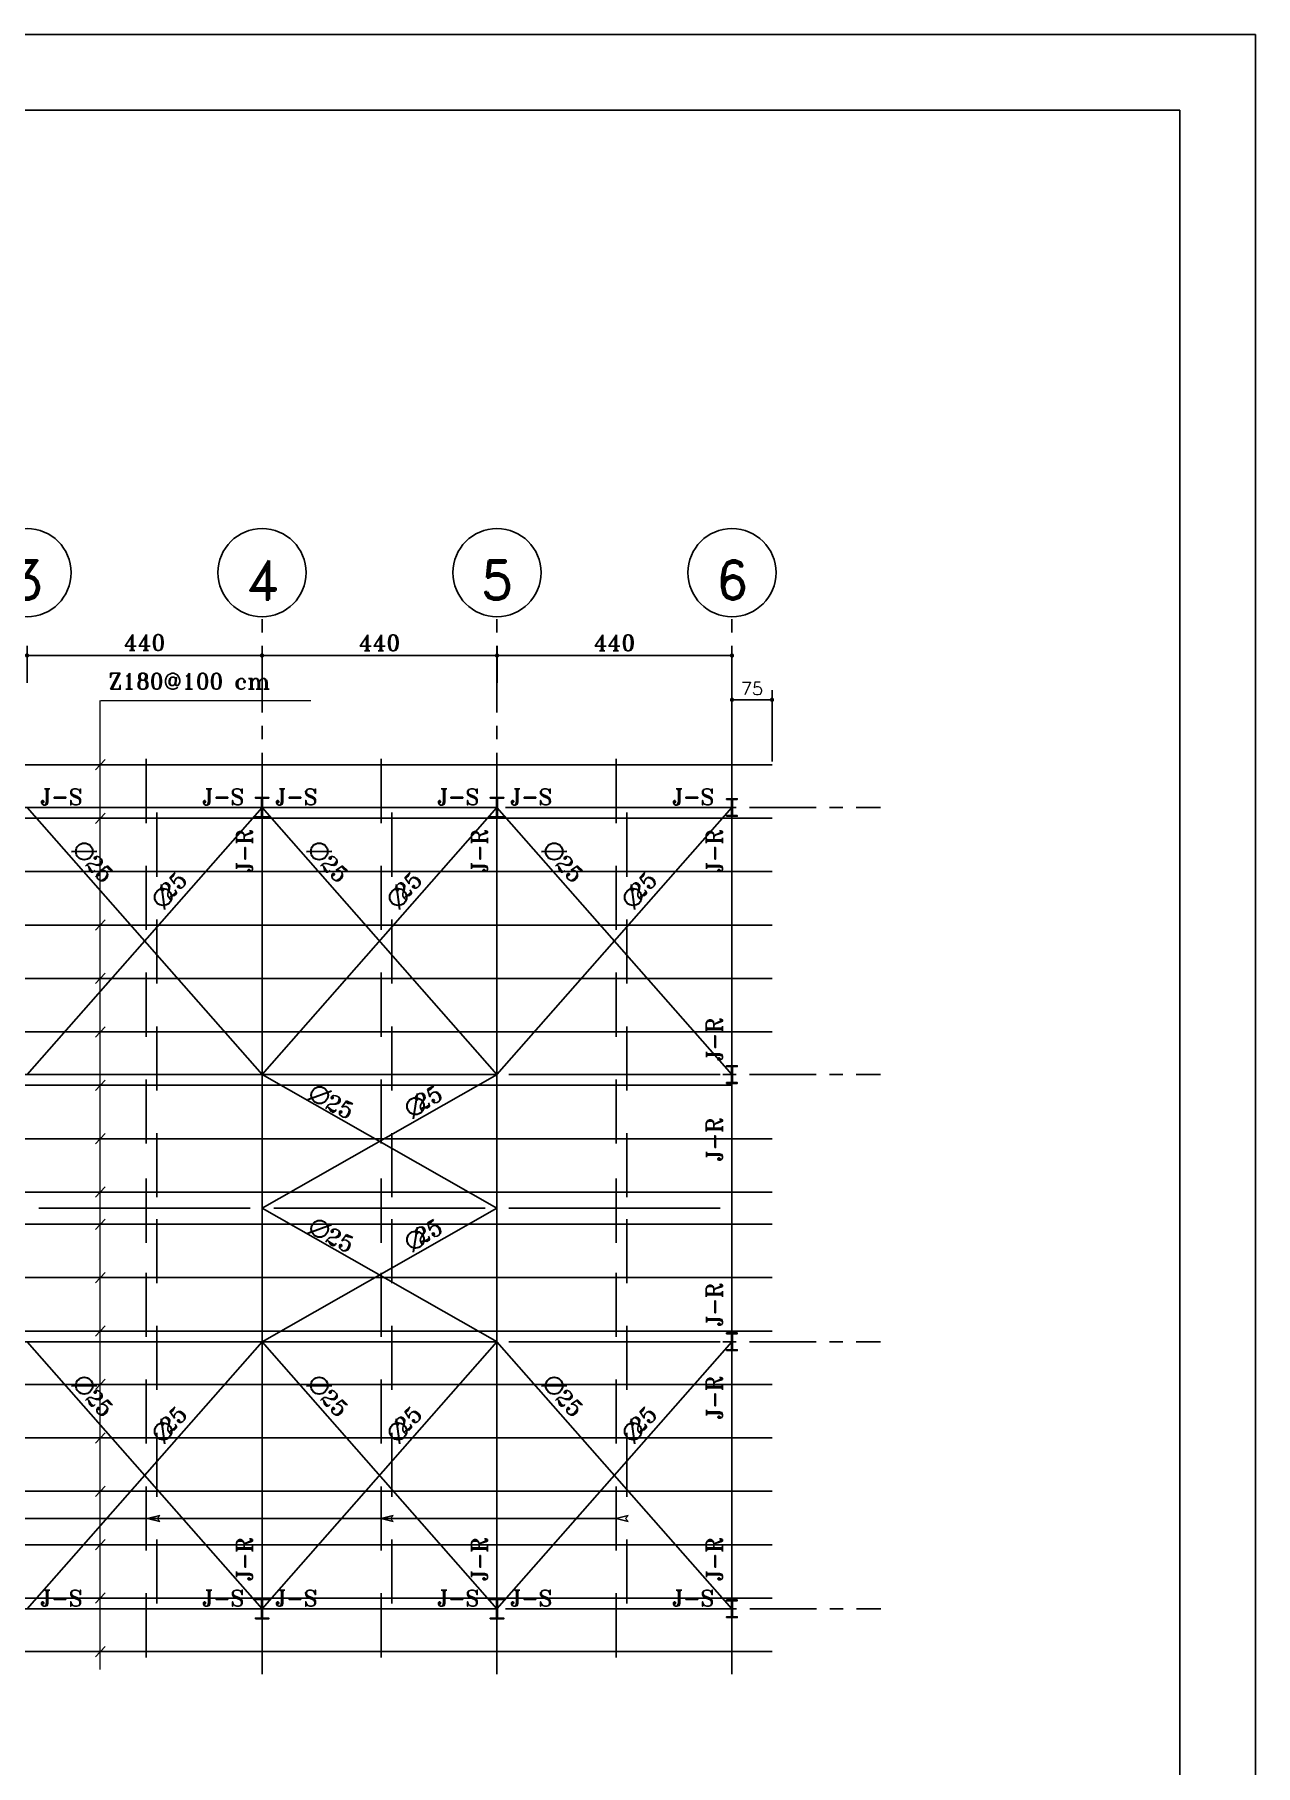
# Model space of a CAD drawing. Header units: inches. Extents: x 460503 to 460688, y 47570 to 48852.
# Drawn here: x 460567.29 to 460590.15, y 48248.61 to 48281.01 of the extents above; entities that cross this region are included whole.
import ezdxf
from ezdxf.enums import TextEntityAlignment as Align

# ---------------------------------------------------------------- set-up
doc = ezdxf.new("R2010")
doc.units = ezdxf.units.IN
doc.header["$MEASUREMENT"] = 0
for name, pattern in [('CENTER', [2, 1.25, -0.25, 0.25, -0.25]), ('DASHDOTX2', [2, 1, -0.5, 0, -0.5]), ('HIDDEN', [0.375, 0.25, -0.125])]:
    doc.linetypes.add(name, pattern=pattern)
for name, color, linetype in [('1', 1, 'Continuous'), ('3', 3, 'HIDDEN'), ('3G', 3, 'Continuous'), ('Ax', 1, 'DASHDOTX2'), ('AXE', 1, 'CENTER'), ('DIM', 8, 'Continuous'), ('dim-plan', 1, 'Continuous'), ('DIM1', 1, 'Continuous'), ('lateral brace', 5, 'Continuous'), ('Layer4', 118, 'Continuous'), ('tir', 92, 'Continuous'), ('TIRCHE', 3, 'Continuous'), ('wall', 4, 'Continuous')]:
    doc.layers.add(name, color=color, linetype=linetype)
doc.layers.add('2', color=2, linetype='Continuous', lineweight=9)
doc.layers.add('TEXT', color=250, linetype='Continuous', lineweight=30)
doc.styles.add('ROMAND', font='ROMAND.shx')
doc.styles.add('ROMANT', font='romant')
doc.dimstyles.new('1-100', dxfattribs={"dimtxt": 0.3, "dimasz": 0.08, "dimexe": 0.18, "dimexo": 0.0625, "dimgap": 0.09, "dimtad": 1, "dimdec": 0, "dimlfac": 100, "dimdsep": 46, "dimtxsty": 'ROMANT', "dimblk": 'DOT', "dimcen": 0.09, "dimclrd": 1, "dimclre": 1, "dimclrt": 3, "dimadec": 0, "dimazin": 0, "dimtfac": 1, "dimtdec": 0, "dimtix": 1, "dimtofl": 0, "dimtmove": 2, "dimatfit": 3, "dimldrblk": 'DOT', "dimfxl": 1, "dimtolj": 1, "dimarcsym": 0})
doc.dimstyles.new('Copy of 1-100', dxfattribs={"dimtxt": 0.24, "dimasz": 0.08, "dimexe": 0.18, "dimexo": 0.0625, "dimgap": 0.09, "dimtad": 1, "dimdec": 0, "dimlfac": 100, "dimdsep": 46, "dimtxsty": 'ROMANT', "dimblk": 'DOT', "dimcen": 0.09, "dimclrd": 1, "dimclre": 1, "dimclrt": 3, "dimadec": 0, "dimazin": 0, "dimtfac": 1, "dimtdec": 0, "dimtix": 1, "dimtofl": 0, "dimtmove": 2, "dimatfit": 3, "dimldrblk": 'DOT', "dimfxl": 1, "dimtolj": 1, "dimarcsym": 0})

# ---------------------------------------------------------------- blocks, each defined once
blk = doc.blocks.new('DOT')
at = {"layer": 'DIM', "color": 0, "linetype": 'ByBlock'}
blk.add_line((-0.5, 0), (-1, 0), dxfattribs=at)
at = {"layer": 'DIM', "color": 0, "linetype": 'ByBlock', "const_width": 0.5}
blk.add_lwpolyline([(-0.25, 0, 1), (0.25, 0, 1)], format="xyb", close=True, dxfattribs=at)
blk = doc.blocks.new('*D289')
at = {"layer": 'Defpoints', "color": 0, "transparency": 16777216}
for p in [(460571.544, 48269.388), (460567.144, 48268.81), (460571.544, 48268.81)]:
    blk.add_point(p, dxfattribs=at)
at = {"layer": 'wall', "color": 1, "lineweight": -2, "transparency": 16777216}
for p, q in [((460567.144, 48268.873), (460567.144, 48269.568)), ((460567.224, 48269.388), (460571.464, 48269.388)), ((460571.544, 48268.873), (460571.544, 48269.568))]:
    blk.add_line(p, q, dxfattribs=at)
at = {"layer": 'wall', "color": 1, "lineweight": -2, "transparency": 16777216, "xscale": 0.08, "yscale": 0.08, "zscale": 0.08, "rotation": 180}
blk.add_blockref('DOT', (460567.144, 48269.388), dxfattribs=at)
at = {"layer": 'wall', "color": 1, "lineweight": -2, "transparency": 16777216, "xscale": 0.08, "yscale": 0.08, "zscale": 0.08}
blk.add_blockref('DOT', (460571.544, 48269.388), dxfattribs=at)
at = {"layer": 'wall', "color": 3, "transparency": 16777216, "insert": (460569.344, 48269.628), "char_height": 0.3, "attachment_point": 5, "style": 'ROMANT'}
blk.add_mtext('\\A1;440', dxfattribs=at)
blk = doc.blocks.new('_Dot')
at = {"layer": 'DIM', "color": 0, "lineweight": -2}
blk.add_line((-0.5, 0), (-1, 0), dxfattribs=at)
at = {"layer": 'DIM', "color": 0, "const_width": 0.5}
blk.add_lwpolyline([(-0.25, 0, 1), (0.25, 0, 1)], format="xyb", close=True, dxfattribs=at)
blk = doc.blocks.new('*D290')
at = {"layer": 'Defpoints', "color": 0, "transparency": 16777216}
for p in [(460575.944, 48269.385), (460571.544, 48268.81), (460575.944, 48268.81)]:
    blk.add_point(p, dxfattribs=at)
at = {"layer": 'wall', "color": 1, "lineweight": -2, "transparency": 16777216}
for p, q in [((460571.544, 48268.873), (460571.544, 48269.565)), ((460575.944, 48268.873), (460575.944, 48269.565)), ((460571.624, 48269.385), (460575.864, 48269.385))]:
    blk.add_line(p, q, dxfattribs=at)
at = {"layer": 'wall', "color": 1, "lineweight": -2, "transparency": 16777216, "xscale": 0.08, "yscale": 0.08, "zscale": 0.08, "rotation": 180}
blk.add_blockref('DOT', (460571.544, 48269.385), dxfattribs=at)
at = {"layer": 'wall', "color": 1, "lineweight": -2, "transparency": 16777216, "xscale": 0.08, "yscale": 0.08, "zscale": 0.08}
blk.add_blockref('DOT', (460575.944, 48269.385), dxfattribs=at)
at = {"layer": 'wall', "color": 3, "transparency": 16777216, "insert": (460573.744, 48269.625), "char_height": 0.3, "attachment_point": 5, "style": 'ROMANT'}
blk.add_mtext('\\A1;440', dxfattribs=at)
blk = doc.blocks.new('*D291')
at = {"layer": 'Defpoints', "color": 0, "transparency": 16777216}
for p in [(460580.344, 48269.385), (460575.944, 48268.81), (460580.344, 48268.81)]:
    blk.add_point(p, dxfattribs=at)
at = {"layer": 'wall', "color": 1, "lineweight": -2, "transparency": 16777216}
for p, q in [((460575.944, 48268.873), (460575.944, 48269.565)), ((460580.344, 48268.873), (460580.344, 48269.565)), ((460576.024, 48269.385), (460580.264, 48269.385))]:
    blk.add_line(p, q, dxfattribs=at)
at = {"layer": 'wall', "color": 1, "lineweight": -2, "transparency": 16777216, "xscale": 0.08, "yscale": 0.08, "zscale": 0.08, "rotation": 180}
blk.add_blockref('DOT', (460575.944, 48269.385), dxfattribs=at)
at = {"layer": 'wall', "color": 1, "lineweight": -2, "transparency": 16777216, "xscale": 0.08, "yscale": 0.08, "zscale": 0.08}
blk.add_blockref('DOT', (460580.344, 48269.385), dxfattribs=at)
at = {"layer": 'wall', "color": 3, "transparency": 16777216, "insert": (460578.144, 48269.625), "char_height": 0.3, "attachment_point": 5, "style": 'ROMANT'}
blk.add_mtext('\\A1;440', dxfattribs=at)
blk = doc.blocks.new('*D371')
at = {"color": 1, "lineweight": -2, "transparency": 16777216}
for p, q in [((460580.344, 48267.404), (460580.344, 48268.738)), ((460580.424, 48268.558), (460581.014, 48268.558)), ((460581.094, 48267.404), (460581.094, 48268.738))]:
    blk.add_line(p, q, dxfattribs=at)
at = {"layer": 'Defpoints', "color": 0, "transparency": 16777216}
for p in [(460581.094, 48268.558), (460580.344, 48267.341), (460581.094, 48267.341)]:
    blk.add_point(p, dxfattribs=at)
at = {"color": 1, "lineweight": -2, "transparency": 16777216, "xscale": 0.08, "yscale": 0.08, "zscale": 0.08, "rotation": 180}
blk.add_blockref('DOT', (460580.344, 48268.558), dxfattribs=at)
at = {"color": 1, "lineweight": -2, "transparency": 16777216, "xscale": 0.08, "yscale": 0.08, "zscale": 0.08}
blk.add_blockref('DOT', (460581.094, 48268.558), dxfattribs=at)
at = {"color": 3, "transparency": 16777216, "insert": (460580.719, 48268.768), "char_height": 0.24, "attachment_point": 5, "style": 'ROMANT'}
blk.add_mtext('\\A1;75', dxfattribs=at)

msp = doc.modelspace()

# ---------------------------------------------------------------- hatches: boundary and pattern name
for points in [[(460571.53625925, 48266.71614071), (460571.52478303, 48266.71614071, 0.4144144444), (460571.53625925, 48266.70465661)], [(460571.55125925, 48266.71614071), (460571.56273548, 48266.71614071, -0.4144144444), (460571.55125925, 48266.70465661)], [(460575.93625925, 48266.71614071), (460575.92478302, 48266.71614071, 0.4144144444), (460575.93625925, 48266.70465661)], [(460575.95125925, 48266.71614071), (460575.96273548, 48266.71614071, -0.4144144444), (460575.95125925, 48266.70465661)], [(460580.33625925, 48266.69114071), (460580.32478303, 48266.69114071, 0.4144144444), (460580.33625925, 48266.67965661)], [(460580.35125925, 48266.69114071), (460580.36273548, 48266.69114071, -0.4144144444), (460580.35125925, 48266.67965661)], [(460571.53625925, 48266.36610121), (460571.52478303, 48266.36610121, -0.4144144444), (460571.53625925, 48266.37758531)], [(460571.55125925, 48266.36610121), (460571.56273548, 48266.36610121, 0.4144144444), (460571.55125925, 48266.37758531)], [(460575.93625925, 48266.36610121), (460575.92478302, 48266.36610121, -0.4144144444), (460575.93625925, 48266.37758531)], [(460575.95125925, 48266.36610121), (460575.96273548, 48266.36610121, 0.4144144444), (460575.95125925, 48266.37758531)], [(460580.33625925, 48266.39110121), (460580.32478303, 48266.39110121, -0.4144144444), (460580.33625925, 48266.40258531)], [(460580.35125925, 48266.39110121), (460580.36273548, 48266.39110121, 0.4144144444), (460580.35125925, 48266.40258531)], [(460580.33625925, 48261.69114071), (460580.32478303, 48261.69114071, 0.4144144444), (460580.33625925, 48261.67965661)], [(460580.35125925, 48261.69114071), (460580.36273548, 48261.69114071, -0.4144144444), (460580.35125925, 48261.67965661)], [(460580.33625925, 48261.39110121), (460580.32478303, 48261.39110121, -0.4144144444), (460580.33625925, 48261.40258531)], [(460580.35125925, 48261.39110121), (460580.36273548, 48261.39110121, 0.4144144444), (460580.35125925, 48261.40258531)], [(460580.33625925, 48256.69114071), (460580.32478303, 48256.69114071, 0.4144144444), (460580.33625925, 48256.67965661)], [(460580.35125925, 48256.69114071), (460580.36273548, 48256.69114071, -0.4144144444), (460580.35125925, 48256.67965661)], [(460580.33625925, 48256.39110121), (460580.32478303, 48256.39110121, -0.4144144444), (460580.33625925, 48256.40258531)], [(460580.35125925, 48256.39110121), (460580.36273548, 48256.39110121, 0.4144144444), (460580.35125925, 48256.40258531)], [(460571.53625925, 48251.71614071), (460571.52478303, 48251.71614071, 0.4144144444), (460571.53625925, 48251.70465661)], [(460571.55125925, 48251.71614071), (460571.56273548, 48251.71614071, -0.4144144444), (460571.55125925, 48251.70465661)], [(460575.93625925, 48251.71614071), (460575.92478302, 48251.71614071, 0.4144144444), (460575.93625925, 48251.70465661)], [(460575.95125925, 48251.71614071), (460575.96273548, 48251.71614071, -0.4144144444), (460575.95125925, 48251.70465661)], [(460580.33625925, 48251.69114071), (460580.32478303, 48251.69114071, 0.4144144444), (460580.33625925, 48251.67965661)], [(460580.35125925, 48251.69114071), (460580.36273548, 48251.69114071, -0.4144144444), (460580.35125925, 48251.67965661)], [(460571.53625925, 48251.36610121), (460571.52478303, 48251.36610121, -0.4144144444), (460571.53625925, 48251.37758531)], [(460571.55125925, 48251.36610121), (460571.56273548, 48251.36610121, 0.4144144444), (460571.55125925, 48251.37758531)], [(460575.93625925, 48251.36610121), (460575.92478302, 48251.36610121, -0.4144144444), (460575.93625925, 48251.37758531)], [(460575.95125925, 48251.36610121), (460575.96273548, 48251.36610121, 0.4144144444), (460575.95125925, 48251.37758531)], [(460580.33625925, 48251.39110121), (460580.32478303, 48251.39110121, -0.4144144444), (460580.33625925, 48251.40258531)], [(460580.35125925, 48251.39110121), (460580.36273548, 48251.39110121, 0.4144144444), (460580.35125925, 48251.40258531)]]:
    msp.add_hatch(color=1).paths.add_polyline_path(points)

# ---------------------------------------------------------------- linework, layer by layer
at = {"color": 3}
for p, q in [((460557.59375925, 48267.34114071), (460581.09375925, 48267.34114071)), ((460571.54375925, 48266.73114071), (460571.54375925, 48267.36614071)), ((460575.94375925, 48266.73114071), (460575.94375925, 48267.36614071)), ((460580.34375925, 48266.70614071), (460580.34375925, 48267.34114071)), ((460567.14375925, 48266.54114071), (460571.54375925, 48261.54114071)), ((460571.54375925, 48266.54114071), (460567.14375925, 48261.54114071)), ((460567.30173498, 48266.54114071), (460571.41561509, 48266.54114071)), ((460571.54375925, 48266.54114071), (460575.94375925, 48261.54114071)), ((460575.94375925, 48266.54114071), (460571.54375925, 48261.54114071)), ((460571.70173499, 48266.54114071), (460575.8156151, 48266.54114071)), ((460575.94375925, 48266.54114071), (460580.34375925, 48261.54114071)), ((460580.34375925, 48266.54114071), (460575.94375925, 48261.54114071)), ((460576.10173499, 48266.54114071), (460580.2156151, 48266.54114071)), ((460557.59375925, 48266.34114071), (460581.09375925, 48266.34114071)), ((460557.59375925, 48265.34114071), (460581.09375925, 48265.34114071)), ((460557.59375925, 48264.34114071), (460581.09375925, 48264.34114071)), ((460557.59375925, 48263.34114071), (460581.09375925, 48263.34114071)), ((460557.59375925, 48262.34114071), (460581.09375925, 48262.34114071)), ((460557.59375925, 48261.34114071), (460580.34375925, 48261.34114071)), ((460567.36375924, 48261.54083866), (460571.32375924, 48261.54083866)), ((460571.54349344, 48261.54114071), (460575.94375924, 48259.04083866)), ((460575.94402505, 48261.54114071), (460571.54375925, 48259.04114071)), ((460571.76375925, 48261.54114071), (460575.72375926, 48261.54114071)), ((460576.16375925, 48261.54114071), (460580.12375925, 48261.54114071)), ((460557.59375925, 48260.34114071), (460581.09375925, 48260.34114071)), ((460557.59375925, 48259.34114071), (460581.09375925, 48259.34114071)), ((460567.36375924, 48259.04083866), (460571.32375924, 48259.04083866)), ((460571.54349344, 48256.54114071), (460575.94375924, 48259.04144276)), ((460575.94402505, 48256.54114071), (460571.54375925, 48259.04114071)), ((460571.76375925, 48259.04114071), (460575.72375926, 48259.04114071)), ((460576.16375925, 48259.04114071), (460580.12375925, 48259.04114071)), ((460557.59375925, 48258.74114071), (460581.09375925, 48258.74114071)), ((460557.59375925, 48257.74114071), (460581.09375925, 48257.74114071)), ((460557.59375925, 48256.74114071), (460581.09375925, 48256.74114071)), ((460567.14375925, 48251.54114071), (460571.54375925, 48256.54114071)), ((460571.54375925, 48251.54114071), (460567.14375925, 48256.54114071)), ((460567.36375924, 48256.54083866), (460571.32375924, 48256.54083866)), ((460571.54375925, 48251.54114071), (460575.94375925, 48256.54114071)), ((460575.94375925, 48251.54114071), (460571.54375925, 48256.54114071)), ((460571.76375925, 48256.54114071), (460575.72375926, 48256.54114071)), ((460575.94375925, 48251.54114071), (460580.34375925, 48256.54114071)), ((460580.34375925, 48251.54114071), (460575.94375925, 48256.54114071)), ((460576.16375925, 48256.54114071), (460580.12375925, 48256.54114071)), ((460557.59375925, 48255.74114071), (460581.09375925, 48255.74114071)), ((460557.59375925, 48254.74114071), (460581.09375925, 48254.74114071)), ((460557.59375925, 48253.74114071), (460581.09375925, 48253.74114071)), ((460557.59375925, 48252.74114071), (460581.09375925, 48252.74114071)), ((460557.59375925, 48251.74114071), (460581.09375925, 48251.74114071)), ((460567.30173498, 48251.54114071), (460571.41561509, 48251.54114071)), ((460571.70173499, 48251.54114071), (460575.8156151, 48251.54114071)), ((460576.10173499, 48251.54114071), (460580.2156151, 48251.54114071)), ((460557.59375925, 48250.74114071), (460581.09375925, 48250.74114071))]:
    msp.add_line(p, q, dxfattribs=at)
at = {"color": 6}
for p, q in [((460571.54375925, 48266.37614071), (460571.54375925, 48259.04114071)), ((460575.94375925, 48266.37614071), (460575.94375925, 48259.04114071)), ((460580.34375925, 48266.37614071), (460580.34375925, 48261.70614071)), ((460580.34375925, 48259.04114071), (460580.34375925, 48261.37614071)), ((460571.54375925, 48259.04114071), (460571.54375925, 48251.70614071)), ((460575.94375925, 48259.04114071), (460575.94375925, 48251.70614071)), ((460580.34375925, 48256.70614071), (460580.34375925, 48259.04114071)), ((460580.34375925, 48256.37614071), (460580.34375925, 48251.70614071))]:
    msp.add_line(p, q, dxfattribs=at)
at = {"layer": '1'}
for p, q in [((460569.40232028, 48253.23229403, 0.00000029), (460569.62740514, 48253.28916525, 0.00000029)), ((460569.40232028, 48253.23229403, 0.00000029), (460569.62740514, 48253.28916525, 0.00000029)), ((460569.40232028, 48253.23229403, 0.00000029), (460569.62740514, 48253.1754228, 0.00000029)), ((460569.40232028, 48253.23229403, 0.00000029), (460569.62740514, 48253.1754228, 0.00000029)), ((460569.62740514, 48253.28916525, 0.00000029), (460569.58110992, 48253.23229403, 0.00000029)), ((460569.62740514, 48253.28916525, 0.00000029), (460569.58110992, 48253.23229403, 0.00000029)), ((460569.62740514, 48253.1754228, 0.00000029), (460569.58110992, 48253.23229403, 0.00000029)), ((460569.62740514, 48253.1754228, 0.00000029), (460569.58110992, 48253.23229403, 0.00000029)), ((460573.7735648, 48253.2323034, 0.00000029), (460573.99864966, 48253.28917462, 0.00000029)), ((460573.7735648, 48253.2323034, 0.00000029), (460573.99864966, 48253.17543217, 0.00000029)), ((460573.99864966, 48253.28917462, 0.00000029), (460573.95235444, 48253.2323034, 0.00000029)), ((460573.99864966, 48253.17543217, 0.00000029), (460573.95235444, 48253.2323034, 0.00000029)), ((460578.1735648, 48253.23232003, 0.00000029), (460578.39864966, 48253.28919125, 0.00000029)), ((460578.1735648, 48253.23232003, 0.00000029), (460578.39864966, 48253.1754488, 0.00000029)), ((460578.39864966, 48253.28919125, 0.00000029), (460578.35235444, 48253.23232003, 0.00000029)), ((460578.39864966, 48253.1754488, 0.00000029), (460578.35235444, 48253.23232003, 0.00000029))]:
    msp.add_line(p, q, dxfattribs=at)
msp.add_lwpolyline([(460507.46120186, 48222.96057645), (460588.72955203, 48222.96057645), (460588.72955203, 48279.59357309), (460507.46120186, 48279.59357309)], close=True, dxfattribs=at)
at = {"layer": '3G'}
for points in [[(460571.41875925, 48266.35114071), (460571.41875925, 48266.36614071), (460571.53625925, 48266.36614071), (460571.53625925, 48266.71614071), (460571.41875925, 48266.71614071), (460571.41875925, 48266.73114071), (460571.66875925, 48266.73114071), (460571.66875925, 48266.71614071), (460571.55125925, 48266.71614071), (460571.55125925, 48266.36614071), (460571.66875925, 48266.36614071), (460571.66875925, 48266.35114071)], [(460575.81875925, 48266.35114071), (460575.81875925, 48266.36614071), (460575.93625925, 48266.36614071), (460575.93625925, 48266.71614071), (460575.81875925, 48266.71614071), (460575.81875925, 48266.73114071), (460576.06875925, 48266.73114071), (460576.06875925, 48266.71614071), (460575.95125925, 48266.71614071), (460575.95125925, 48266.36614071), (460576.06875925, 48266.36614071), (460576.06875925, 48266.35114071)], [(460580.24375925, 48266.37614071), (460580.24375925, 48266.39114071), (460580.33625925, 48266.39114071), (460580.33625925, 48266.69114071), (460580.24375925, 48266.69114071), (460580.24375925, 48266.70614071), (460580.44375925, 48266.70614071), (460580.44375925, 48266.69114071), (460580.35125925, 48266.69114071), (460580.35125925, 48266.39114071), (460580.44375925, 48266.39114071), (460580.44375925, 48266.37614071)], [(460580.24375925, 48261.37614071), (460580.24375925, 48261.39114071), (460580.33625925, 48261.39114071), (460580.33625925, 48261.69114071), (460580.24375925, 48261.69114071), (460580.24375925, 48261.70614071), (460580.44375925, 48261.70614071), (460580.44375925, 48261.69114071), (460580.35125925, 48261.69114071), (460580.35125925, 48261.39114071), (460580.44375925, 48261.39114071), (460580.44375925, 48261.37614071)], [(460580.24375925, 48256.37614071), (460580.24375925, 48256.39114071), (460580.33625925, 48256.39114071), (460580.33625925, 48256.69114071), (460580.24375925, 48256.69114071), (460580.24375925, 48256.70614071), (460580.44375925, 48256.70614071), (460580.44375925, 48256.69114071), (460580.35125925, 48256.69114071), (460580.35125925, 48256.39114071), (460580.44375925, 48256.39114071), (460580.44375925, 48256.37614071)], [(460571.41875925, 48251.35114071), (460571.41875925, 48251.36614071), (460571.53625925, 48251.36614071), (460571.53625925, 48251.71614071), (460571.41875925, 48251.71614071), (460571.41875925, 48251.73114071), (460571.66875925, 48251.73114071), (460571.66875925, 48251.71614071), (460571.55125925, 48251.71614071), (460571.55125925, 48251.36614071), (460571.66875925, 48251.36614071), (460571.66875925, 48251.35114071)], [(460575.81875925, 48251.35114071), (460575.81875925, 48251.36614071), (460575.93625925, 48251.36614071), (460575.93625925, 48251.71614071), (460575.81875925, 48251.71614071), (460575.81875925, 48251.73114071), (460576.06875925, 48251.73114071), (460576.06875925, 48251.71614071), (460575.95125925, 48251.71614071), (460575.95125925, 48251.36614071), (460576.06875925, 48251.36614071), (460576.06875925, 48251.35114071)], [(460580.24375925, 48251.37614071), (460580.24375925, 48251.39114071), (460580.33625925, 48251.39114071), (460580.33625925, 48251.69114071), (460580.24375925, 48251.69114071), (460580.24375925, 48251.70614071), (460580.44375925, 48251.70614071), (460580.44375925, 48251.69114071), (460580.35125925, 48251.69114071), (460580.35125925, 48251.39114071), (460580.44375925, 48251.39114071), (460580.44375925, 48251.37614071)]]:
    msp.add_lwpolyline(points, close=True, dxfattribs=at)
for centre, start, end in [((460571.53625925, 48266.71613284), 180.157926883, 270.157926883), ((460571.55125925, 48266.71613284), 269.842073117, 359.842073117), ((460571.55125925, 48266.71613284), 269.842073117, 359.842073117), ((460575.93625925, 48266.71613284), 180.157926883, 270.157926883), ((460575.95125925, 48266.71613284), 269.842073117, 359.842073117), ((460575.95125925, 48266.71613284), 269.842073117, 359.842073117), ((460580.33625925, 48266.69113284), 180.157926883, 270.157926883), ((460580.35125925, 48266.69113284), 269.842073117, 359.842073117), ((460580.35125925, 48266.69113284), 269.842073117, 359.842073117), ((460571.53625925, 48266.36610908), 89.842073117, 179.842073117), ((460571.53625925, 48266.36610908), 89.842073117, 179.842073117), ((460571.55125925, 48266.36610908), 0.157926883, 90.157926883), ((460571.55125925, 48266.36610908), 0.157926883, 90.157926883), ((460571.55125925, 48266.36610908), 0.157926883, 90.157926883), ((460575.93625925, 48266.36610908), 89.842073117, 179.842073117), ((460575.93625925, 48266.36610908), 89.842073117, 179.842073117), ((460575.95125925, 48266.36610908), 0.157926883, 90.157926883), ((460575.95125925, 48266.36610908), 0.157926883, 90.157926883), ((460575.95125925, 48266.36610908), 0.157926883, 90.157926883), ((460580.33625925, 48266.39110908), 89.842073117, 179.842073117), ((460580.33625925, 48266.39110908), 89.842073117, 179.842073117), ((460580.35125925, 48266.39110908), 0.157926883, 90.157926883), ((460580.35125925, 48266.39110908), 0.157926883, 90.157926883), ((460580.35125925, 48266.39110908), 0.157926883, 90.157926883), ((460580.33625925, 48261.69113284), 180.157926883, 270.157926883), ((460580.35125925, 48261.69113284), 269.842073117, 359.842073117), ((460580.35125925, 48261.69113284), 269.842073117, 359.842073117), ((460580.33625925, 48261.39110908), 89.842073117, 179.842073117), ((460580.33625925, 48261.39110908), 89.842073117, 179.842073117), ((460580.35125925, 48261.39110908), 0.157926883, 90.157926883), ((460580.35125925, 48261.39110908), 0.157926883, 90.157926883), ((460580.35125925, 48261.39110908), 0.157926883, 90.157926883), ((460580.33625925, 48256.69113284), 180.157926883, 270.157926883), ((460580.35125925, 48256.69113284), 269.842073117, 359.842073117), ((460580.35125925, 48256.69113284), 269.842073117, 359.842073117), ((460580.33625925, 48256.39110908), 89.842073117, 179.842073117), ((460580.33625925, 48256.39110908), 89.842073117, 179.842073117), ((460580.35125925, 48256.39110908), 0.157926883, 90.157926883), ((460580.35125925, 48256.39110908), 0.157926883, 90.157926883), ((460580.35125925, 48256.39110908), 0.157926883, 90.157926883), ((460571.53625925, 48251.71613284), 180.157926883, 270.157926883), ((460571.55125925, 48251.71613284), 269.842073117, 359.842073117), ((460571.55125925, 48251.71613284), 269.842073117, 359.842073117), ((460575.93625925, 48251.71613284), 180.157926883, 270.157926883), ((460575.95125925, 48251.71613284), 269.842073117, 359.842073117), ((460575.95125925, 48251.71613284), 269.842073117, 359.842073117), ((460580.33625925, 48251.69113284), 180.157926883, 270.157926883), ((460580.35125925, 48251.69113284), 269.842073117, 359.842073117), ((460580.35125925, 48251.69113284), 269.842073117, 359.842073117), ((460571.53625925, 48251.36610908), 89.842073117, 179.842073117), ((460571.53625925, 48251.36610908), 89.842073117, 179.842073117), ((460571.55125925, 48251.36610908), 0.157926883, 90.157926883), ((460571.55125925, 48251.36610908), 0.157926883, 90.157926883), ((460571.55125925, 48251.36610908), 0.157926883, 90.157926883), ((460575.93625925, 48251.36610908), 89.842073117, 179.842073117), ((460575.93625925, 48251.36610908), 89.842073117, 179.842073117), ((460575.95125925, 48251.36610908), 0.157926883, 90.157926883), ((460575.95125925, 48251.36610908), 0.157926883, 90.157926883), ((460575.95125925, 48251.36610908), 0.157926883, 90.157926883), ((460580.33625925, 48251.39110908), 89.842073117, 179.842073117), ((460580.33625925, 48251.39110908), 89.842073117, 179.842073117), ((460580.35125925, 48251.39110908), 0.157926883, 90.157926883), ((460580.35125925, 48251.39110908), 0.157926883, 90.157926883), ((460580.35125925, 48251.39110908), 0.157926883, 90.157926883)]:
    msp.add_arc(centre, 0.01147623, start, end, dxfattribs=at)
at = {"layer": 'Ax', "linetype": 'Continuous', "ltscale": 0.5}
for centre in [(460567.14370178, 48270.93740536), (460571.54370179, 48270.93770741), (460575.94370179, 48270.93770741), (460580.34370179, 48270.93770741)]:
    msp.add_circle(centre, 0.825, dxfattribs=at)
at = {"layer": 'AXE'}
for p, q in [((460571.54375925, 48250.31777497), (460571.54375925, 48270.11085961)), ((460575.94375925, 48250.31777497), (460575.94375925, 48270.11085961)), ((460580.34375925, 48250.31777497), (460580.34375925, 48270.11085961)), ((460552.67126692, 48266.54114071), (460583.12479343, 48266.54114071)), ((460552.67123358, 48261.54114071), (460583.1247601, 48261.54114071)), ((460552.67123358, 48256.54114071), (460583.1247601, 48256.54114071)), ((460552.67621325, 48251.54114071), (460583.12973977, 48251.54114071))]:
    msp.add_line(p, q, dxfattribs=at)
at = {"layer": 'DIM'}
msp.add_lwpolyline([(460506.04537694, 48221.54475154), (460590.14537694, 48221.54475154), (460590.14537694, 48281.009398), (460506.04537694, 48281.009398)], close=True, dxfattribs=at)
at = {"layer": 'dim-plan', "lineweight": 15}
for p, q in [((460568.51532733, 48250.40447189, -0.00000054), (460568.51532733, 48268.54719271, -0.00000097)), ((460568.52718908, 48268.54719271, -0.00000097), (460572.45856003, 48268.54719271, -0.00000097))]:
    msp.add_line(p, q, dxfattribs=at)
at = {"layer": 'DIM1'}
msp.add_line((460578.17370658, 48253.23213405, 0.0000003), (460560.57370658, 48253.23238544, 0.00000029), dxfattribs=at)
at = {"layer": 'lateral brace'}
msp.add_lwpolyline([(460506.04537694, 48221.54475154), (460590.14537694, 48221.54475154), (460590.14537694, 48281.009398), (460506.04537694, 48281.009398)], close=True, dxfattribs=at)
at = {"layer": 'Layer4'}
msp.add_lwpolyline([(460590.14537694, 48281.009398), (460506.04537694, 48281.009398), (460506.04537694, 48221.54475154), (460590.14537694, 48221.54475154)], close=True, dxfattribs=at)
at = {"layer": 'TEXT', "color": 2}
for p, q in [((460567.97819285, 48265.71717267, -0.00000261), (460568.45292002, 48265.72112959, -0.00000261)), ((460572.37819285, 48265.71717267, -0.00000261), (460572.85292002, 48265.72112959, -0.00000261)), ((460576.77819285, 48265.71717267, -0.00000261), (460577.25292002, 48265.72112959, -0.00000261)), ((460569.72433335, 48264.6295863, -0.00000261), (460569.66005098, 48265.09995777, -0.00000261)), ((460574.12433335, 48264.6295863, -0.00000261), (460574.06005098, 48265.09995777, -0.00000261)), ((460578.52433335, 48264.6295863, -0.00000261), (460578.46005098, 48265.09995777, -0.00000261)), ((460572.40035034, 48261.07343422, -0.00000261), (460572.8461101, 48261.2367737, -0.00000261)), ((460574.37924812, 48260.71605173, -0.00000261), (460574.45381572, 48261.18490268, -0.00000261)), ((460572.40035034, 48258.57373626, -0.00000261), (460572.8461101, 48258.73707574, -0.00000261)), ((460574.37924812, 48258.21635377, -0.00000261), (460574.45381572, 48258.68520473, -0.00000261)), ((460567.97819285, 48255.71717267, -0.00000261), (460568.45292002, 48255.72112959, -0.00000261)), ((460572.37819285, 48255.71717267, -0.00000261), (460572.85292002, 48255.72112959, -0.00000261)), ((460576.77819285, 48255.71717267, -0.00000261), (460577.25292002, 48255.72112959, -0.00000261)), ((460569.72433335, 48254.6295863, -0.00000261), (460569.66005098, 48255.09995777, -0.00000261)), ((460574.12433335, 48254.6295863, -0.00000261), (460574.06005098, 48255.09995777, -0.00000261)), ((460578.52433335, 48254.6295863, -0.00000261), (460578.46005098, 48255.09995777, -0.00000261))]:
    msp.add_line(p, q, dxfattribs=at)
for centre in [(460568.21555644, 48265.71915113, -0.00000261), (460572.61555644, 48265.71915113, -0.00000261), (460577.01555644, 48265.71915113, -0.00000261), (460569.69219217, 48264.86477203, -0.00000261), (460574.09219217, 48264.86477203, -0.00000261), (460578.49219217, 48264.86477203, -0.00000261), (460572.62323022, 48261.15510396, -0.00000261), (460574.41653192, 48260.9504772, -0.00000261), (460572.62323022, 48258.655406, -0.00000261), (460574.41653192, 48258.45077925, -0.00000261), (460568.21555644, 48255.71915113, -0.00000261), (460572.61555644, 48255.71915113, -0.00000261), (460577.01555644, 48255.71915113, -0.00000261), (460569.69219217, 48254.86477203, -0.00000261), (460574.09219217, 48254.86477203, -0.00000261), (460578.49219217, 48254.86477203, -0.00000261)]:
    msp.add_circle(centre, 0.15737183, dxfattribs=at)
at = {"layer": 'tir', "color": 3}
for p, q in [((460569.37370658, 48267.44965678, 0.00000029), (460569.37370658, 48266.24965678, 0.00000029)), ((460573.77370658, 48267.44965678, 0.00000029), (460573.77370658, 48266.24965678, 0.00000029)), ((460578.17370658, 48267.44965678, 0.00000029), (460578.17370658, 48266.24965678, 0.00000029)), ((460569.57370658, 48266.44483889, 0.00000029), (460569.57370658, 48265.24483889, 0.00000029)), ((460573.97370658, 48266.44483889, 0.00000029), (460573.97370658, 48265.24483889, 0.00000029)), ((460578.37370658, 48266.44483889, 0.00000029), (460578.37370658, 48265.24483889, 0.00000029)), ((460569.37370658, 48265.44965678, 0.00000029), (460569.37370658, 48264.24965678, 0.00000029)), ((460573.77370658, 48265.44965678, 0.00000029), (460573.77370658, 48264.24965678, 0.00000029)), ((460578.17370658, 48265.44965678, 0.00000029), (460578.17370658, 48264.24965678, 0.00000029)), ((460569.57370658, 48264.44483889, 0.00000029), (460569.57370658, 48263.24483889, 0.00000029)), ((460573.97370658, 48264.44483889, 0.00000029), (460573.97370658, 48263.24483889, 0.00000029)), ((460578.37370658, 48264.44483889, 0.00000029), (460578.37370658, 48263.24483889, 0.00000029)), ((460569.37370658, 48263.44965678, 0.00000029), (460569.37370658, 48262.24965678, 0.00000029)), ((460573.77370658, 48263.44965678, 0.00000029), (460573.77370658, 48262.24965678, 0.00000029)), ((460578.17370658, 48263.44965678, 0.00000029), (460578.17370658, 48262.24965678, 0.00000029)), ((460569.57370658, 48262.44483889, 0.00000029), (460569.57370658, 48261.24483889, 0.00000029)), ((460573.97370658, 48262.44483889, 0.00000029), (460573.97370658, 48261.24483889, 0.00000029)), ((460578.37370658, 48262.44483889, 0.00000029), (460578.37370658, 48261.24483889, 0.00000029)), ((460569.37370658, 48261.44965678, 0.00000029), (460569.37370658, 48260.24965678, 0.00000029)), ((460573.77370658, 48261.44965678, 0.00000029), (460573.77370658, 48260.24965678, 0.00000029)), ((460578.17370658, 48261.44965678, 0.00000029), (460578.17370658, 48260.24965678, 0.00000029)), ((460569.57370658, 48260.44483889, 0.00000029), (460569.57370658, 48259.24483889, 0.00000029)), ((460573.97370658, 48260.44483889, 0.00000029), (460573.97370658, 48259.24483889, 0.00000029)), ((460578.37370658, 48260.44483889, 0.00000029), (460578.37370658, 48259.24483889, 0.00000029)), ((460569.37370658, 48259.59513504), (460569.37370658, 48258.39513504)), ((460573.77370658, 48259.59513504), (460573.77370658, 48258.39513504)), ((460578.17370658, 48259.59513504), (460578.17370658, 48258.39513504)), ((460569.57370658, 48257.63744254, 0.00000029), (460569.57370658, 48258.83744254, 0.00000029)), ((460573.97370658, 48257.63744254, 0.00000029), (460573.97370658, 48258.83744254, 0.00000029)), ((460578.37370658, 48257.63744254, 0.00000029), (460578.37370658, 48258.83744254, 0.00000029)), ((460569.37370658, 48256.63262464, 0.00000029), (460569.37370658, 48257.83262464, 0.00000029)), ((460573.77370658, 48256.63262464, 0.00000029), (460573.77370658, 48257.83262464, 0.00000029)), ((460578.17370658, 48256.63262464, 0.00000029), (460578.17370658, 48257.83262464, 0.00000029)), ((460569.57370658, 48255.63744254, 0.00000029), (460569.57370658, 48256.83744254, 0.00000029)), ((460573.97370658, 48255.63744254, 0.00000029), (460573.97370658, 48256.83744254, 0.00000029)), ((460578.37370658, 48255.63744254, 0.00000029), (460578.37370658, 48256.83744254, 0.00000029)), ((460569.37370658, 48254.63262464, 0.00000029), (460569.37370658, 48255.83262464, 0.00000029)), ((460573.77370658, 48254.63262464, 0.00000029), (460573.77370658, 48255.83262464, 0.00000029)), ((460578.17370658, 48254.63262464, 0.00000029), (460578.17370658, 48255.83262464, 0.00000029)), ((460569.57370658, 48253.63744254, 0.00000029), (460569.57370658, 48254.83744254, 0.00000029)), ((460573.97370658, 48253.63744254, 0.00000029), (460573.97370658, 48254.83744254, 0.00000029)), ((460578.37370658, 48253.63744254, 0.00000029), (460578.37370658, 48254.83744254, 0.00000029)), ((460569.37370658, 48252.63262464, 0.00000029), (460569.37370658, 48253.83262464, 0.00000029)), ((460573.77370658, 48252.63262464, 0.00000029), (460573.77370658, 48253.83262464, 0.00000029)), ((460578.17370658, 48252.63262464, 0.00000029), (460578.17370658, 48253.83262464, 0.00000029)), ((460569.57370658, 48251.63744254, 0.00000029), (460569.57370658, 48252.83744254, 0.00000029)), ((460573.97370658, 48251.63744254, 0.00000029), (460573.97370658, 48252.83744254, 0.00000029)), ((460578.37370658, 48251.63744254, 0.00000029), (460578.37370658, 48252.83744254, 0.00000029)), ((460569.37370658, 48250.63262464, 0.00000029), (460569.37370658, 48251.83262464, 0.00000029)), ((460573.77370658, 48250.63262464, 0.00000029), (460573.77370658, 48251.83262464, 0.00000029)), ((460578.17370658, 48250.63262464, 0.00000029), (460578.17370658, 48251.83262464, 0.00000029))]:
    msp.add_line(p, q, dxfattribs=at)
at = {"layer": 'TIRCHE', "linetype": 'Continuous'}
for p, q in [((460568.60520016, 48267.43759256, 0.00000013), (460568.4254545, 48267.24468887, 0.00000013)), ((460568.60520016, 48266.43759256, 0.00000013), (460568.4254545, 48266.24468887, 0.00000013)), ((460568.60520016, 48265.43759256, 0.00000013), (460568.4254545, 48265.24468887, 0.00000013)), ((460568.60520016, 48264.43759256, 0.00000013), (460568.4254545, 48264.24468887, 0.00000013)), ((460568.60520016, 48263.43759256, 0.00000013), (460568.4254545, 48263.24468887, 0.00000013)), ((460568.60520016, 48262.43759256, 0.00000013), (460568.4254545, 48262.24468887, 0.00000013)), ((460568.60520016, 48261.43759256, 0.00000013), (460568.4254545, 48261.24468887, 0.00000013)), ((460568.60520016, 48260.43759256, 0.00000013), (460568.4254545, 48260.24468887, 0.00000013)), ((460568.60520016, 48259.43759256, 0.00000013), (460568.4254545, 48259.24468887, 0.00000013)), ((460568.60520016, 48258.83759256, 0.00000013), (460568.4254545, 48258.64468887, 0.00000013)), ((460568.60520016, 48257.83759256, 0.00000013), (460568.4254545, 48257.64468887, 0.00000013)), ((460568.60520016, 48256.83759256, 0.00000013), (460568.4254545, 48256.64468887, 0.00000013)), ((460568.60520016, 48255.83759256, 0.00000013), (460568.4254545, 48255.64468887, 0.00000013)), ((460568.60520016, 48254.83759256, 0.00000013), (460568.4254545, 48254.64468887, 0.00000013)), ((460568.60520016, 48253.83759256, 0.00000013), (460568.4254545, 48253.64468887, 0.00000013)), ((460568.60520016, 48252.83759256, 0.00000013), (460568.4254545, 48252.64468887, 0.00000013)), ((460568.60520016, 48251.83759256, 0.00000013), (460568.4254545, 48251.64468887, 0.00000013)), ((460568.60520016, 48250.83759256, 0.00000013), (460568.4254545, 48250.64468887, 0.00000013))]:
    msp.add_line(p, q, dxfattribs=at)

# ---------------------------------------------------------------- texts
at = {"layer": '2', "lineweight": 20, "style": 'ROMANT'}
msp.add_text('Z180@100 cm', height=0.3, rotation=359.994999367, dxfattribs=at).set_placement((460568.67065865, 48268.75367803, -0.00000097))
at = {"layer": '3', "color": 3, "style": 'ROMAND'}
for s, p in [('3', (460567.14607742, 48270.79700262, 0.00000001)), ('4', (460571.54607743, 48270.79730467, 0.00000001)), ('5', (460575.94607743, 48270.79730467, 0.00000001)), ('6', (460580.34607743, 48270.79730467, 0.00000001))]:
    msp.add_text(s, height=0.7299072, dxfattribs=at).set_placement(p, align=Align.MIDDLE_CENTER)
at = {"layer": 'TEXT', "color": 2, "style": 'ROMANT'}
for s, rotation, p in [('J-S', 0.081705483, (460567.39151012, 48266.58744675, 0.00000016)), ('J-S', 0.081705483, (460570.42341766, 48266.58744675, 0.00000016)), ('J-S', 0.081705483, (460571.79151012, 48266.58744675, 0.00000016)), ('J-S', 0.081705483, (460574.82341766, 48266.58744675, 0.00000016)), ('J-S', 0.081705483, (460576.19151012, 48266.58744675, 0.00000016)), ('J-S', 0.081705483, (460579.22341766, 48266.58744675, 0.00000016)), ('J-R', 90.081705482, (460571.36653349, 48265.31532994, 0.00000016)), ('J-R', 90.081705482, (460575.76653349, 48265.31532994, 0.00000016)), ('J-R', 90.081705482, (460580.16653349, 48265.31532994, 0.00000016)), ('  25', 314.603726235, (460567.92002883, 48265.76516542, -0.00000155)), ('  25', 314.603726235, (460572.32002883, 48265.76516542, -0.00000155)), ('  25', 314.603726235, (460576.72002883, 48265.76516542, -0.00000155)), ('  25', 45.396273766, (460569.51437071, 48264.49459161, -0.00000155)), ('  25', 45.396273766, (460573.91437071, 48264.49459161, -0.00000155)), ('  25', 45.396273766, (460578.31437071, 48264.49459161, -0.00000155)), ('J-R', 90.081705482, (460580.16653349, 48261.78879919, 0.00000016)), ('  25', 28.577447437, (460574.13920652, 48260.64758343, -0.00000155)), ('  25', 334.250486716, (460572.3294363, 48261.09907708, -0.00000155)), ('J-R', 90.081705482, (460580.16653349, 48259.91661575, 0.00000016)), ('  25', 28.577447437, (460574.13920652, 48258.14788547, -0.00000155)), ('  25', 334.250486716, (460572.3294363, 48258.59937912, -0.00000155)), ('J-R', 90.081705482, (460580.16653349, 48256.82519021, 0.00000016)), ('J-R', 90.081705482, (460580.16653349, 48255.08356113, 0.00000016)), ('  25', 314.603726235, (460567.92002883, 48255.76516542, -0.00000155)), ('  25', 314.603726235, (460572.32002883, 48255.76516542, -0.00000155)), ('  25', 314.603726235, (460576.72002883, 48255.76516542, -0.00000155)), ('  25', 45.396273766, (460569.51437071, 48254.49459161, -0.00000155)), ('  25', 45.396273766, (460573.91437071, 48254.49459161, -0.00000155)), ('  25', 45.396273766, (460578.31437071, 48254.49459161, -0.00000155)), ('J-R', 90.081705482, (460571.36653349, 48252.05897579, 0.00000016)), ('J-R', 90.081705482, (460575.76653349, 48252.05897579, 0.00000016)), ('J-R', 90.081705482, (460580.16653349, 48252.05897579, 0.00000016)), ('J-S', 0.081705483, (460567.39151012, 48251.58744675, 0.00000016)), ('J-S', 0.081705483, (460570.42341766, 48251.58744675, 0.00000016)), ('J-S', 0.081705483, (460571.79151012, 48251.58744675, 0.00000016)), ('J-S', 0.081705483, (460574.82341766, 48251.58744675, 0.00000016)), ('J-S', 0.081705483, (460576.19151012, 48251.58744675, 0.00000016)), ('J-S', 0.081705483, (460579.22341766, 48251.58744675, 0.00000016))]:
    msp.add_text(s, height=0.302224371, rotation=rotation, dxfattribs=at).set_placement(p)

# ---------------------------------------------------------------- dimensions: what is measured, and where the dimension line sits
dim = msp.add_linear_dim(base=(460581.09375925, 48268.55832983), p1=(460580.34375925, 48267.34114071), p2=(460581.09375925, 48267.34114071), dimstyle='Copy of 1-100')
dim.commit()
dim.dimension.update_dxf_attribs({"geometry": '*D371', "text_midpoint": (460580.71875925, 48268.76832983)})
at = {"layer": 'wall'}
for base, p1, p2, picture, middle in [((460571.54375925, 48269.38772027), (460567.14375925, 48268.81039008), (460571.54375925, 48268.81039008), '*D289', (460569.34375925, 48269.62772027)), ((460575.94375925, 48269.38545163), (460571.54375925, 48268.81039008), (460575.94375925, 48268.81039008), '*D290', (460573.74375925, 48269.62545163)), ((460580.34375925, 48269.38545163), (460575.94375925, 48268.81039008), (460580.34375925, 48268.81039008), '*D291', (460578.14375925, 48269.62545163))]:
    dim = msp.add_linear_dim(base=base, p1=p1, p2=p2, dimstyle='1-100', dxfattribs=at)
    dim.commit()
    dim.dimension.update_dxf_attribs({"geometry": picture, "text_midpoint": middle})

doc.saveas('drawing.dxf')
